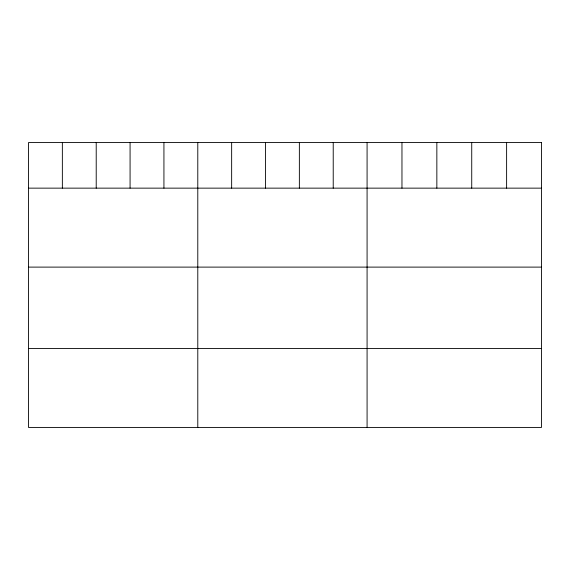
<?xml version="1.0" encoding="UTF-8"?>
<svg xmlns="http://www.w3.org/2000/svg" width="570" height="570" viewBox="0 0 570 570"><rect width="100%" height="100%" fill="white"/><g stroke="black" fill="none" stroke-linecap="round" stroke-linejoin="round"><path stroke-width="0.85" d="M28.5 188.143L541.5 188.143M28.5 267.109L541.5 267.109M28.5 348.462L541.5 348.462M506.616 142.578L506.616 188.143M471.732 142.578L471.732 188.143M436.848 142.578L436.848 188.143M401.964 142.578L401.964 188.143M367.08 142.578L367.08 427.422M333.222 142.578L333.222 188.143M299.364 142.578L299.364 188.143M265.506 142.578L265.506 188.143M231.648 142.578L231.648 188.143M197.79 142.578L197.79 427.422M163.932 142.578L163.932 188.143M130.074 142.578L130.074 188.143M96.216 142.578L96.216 188.143M62.358 142.578L62.358 188.143M541.5 142.578L28.5 142.578L28.5 427.422L541.5 427.422L541.5 142.578"/></g></svg>
